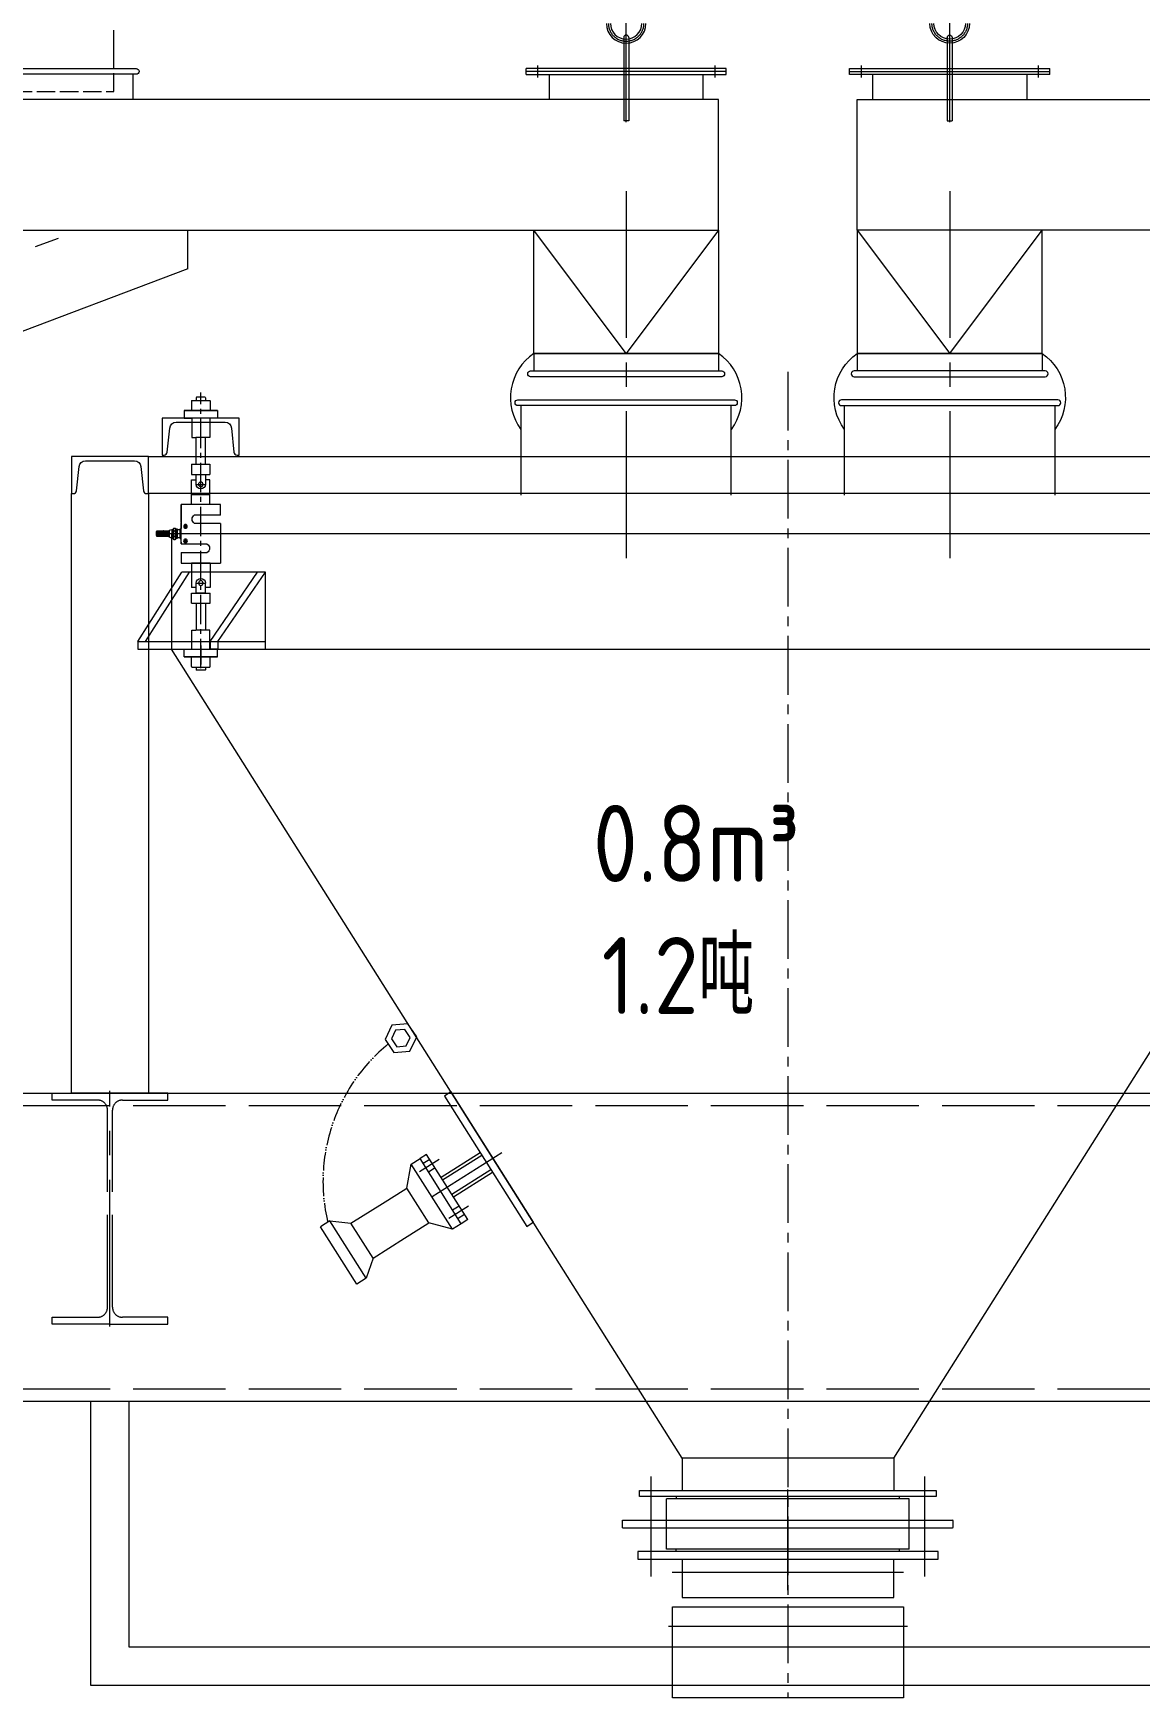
# Model space of a CAD drawing. Header units: millimetres. Extents: x 163705 to 1616509, y 81827 to 302547.
# Drawn here: x 1480206 to 1481642, y 153025 to 155185 of the extents above; entities that cross this region are included whole.
import ezdxf

# ---------------------------------------------------------------- set-up
doc = ezdxf.new("R2010")
doc.units = ezdxf.units.MM
doc.header["$LTSCALE"] = 10
for name, pattern in [('ACAD_ISO02W100', [15, 12, -3]), ('ACAD_ISO05W100', [33, 24, -3, 0, -3, 0, -3]), ('CENTER2', [28.575, 19.05, -3.175, 3.175, -3.175])]:
    doc.linetypes.add(name, pattern=pattern)
for name, color, linetype, lineweight in [('1-中心线', 1, 'CENTER2', 0), ('1-剖面线', 8, 'Continuous', 0), ('1-双点线', 8, 'ACAD_ISO05W100', 0), ('1-护栏', 4, 'Continuous', 18), ('1-文本', 4, 'Continuous', 0), ('1-虚线', 8, 'ACAD_ISO02W100', 0), ('1-设备轮廓', 2, 'Continuous', 18), ('1-钢构', 6, 'Continuous', 0)]:
    doc.layers.add(name, color=color, linetype=linetype, lineweight=lineweight)
doc.styles.add('HZ', font='gbenor.shx', dxfattribs={"bigfont": 'gbcbig.shx'})
doc.styles.get("Standard").update_dxf_attribs({"font": 'arial.ttf'})

# ---------------------------------------------------------------- blocks, each defined once
blk = doc.blocks.new('*U279')
for p, q in [((0, 400), (5700, 400)), ((0, 0), (5700, 0))]:
    blk.add_line(p, q)
at = {"layer": '1-虚线'}
for p, q in [((0, 384), (5700, 384)), ((0, 16), (5700, 16))]:
    blk.add_line(p, q, dxfattribs=at)
blk = doc.blocks.new('350w×700正立面')
for p, q in [((772.7, 592.2), (772.7, 642.2)), ((1434.7, 632.5), (1434.7, 524.2)), ((1441, 632.5), (1441, 524.2)), ((797.7, 552.2), (797.7, 584.7)), ((1307.7, 584.4), (1307.7, 592.4)), ((1567.7, 592.4), (1307.7, 592.4)), ((1567.7, 588.4), (1307.7, 588.4)), ((1307.7, 584.4), (1567.7, 584.4)), ((1337.7, 584.4), (1337.7, 552.2)), ((1537.7, 552.4), (1537.7, 584.4)), ((1567.7, 584.4), (1567.7, 592.4)), ((1441, 524.2), (1434.7, 524.2)), ((868.6, 332.2), (868.6, 382.2)), ((1437.7, 222.2), (1317.7, 382.2)), ((1557.7, 382.2), (1437.7, 222.2)), ((868.6, 332.2), (520.5, 200.8)), ((1317.7, 222.2), (1317.7, 199.7)), ((1317.7, 222.2), (1557.7, 222.2)), ((1557.7, 222.2), (1557.7, 199.7)), ((1301.2, 154.7), (1301.2, 38.4)), ((1574.2, 38.4), (1574.2, 154.7))]:
    blk.add_line(p, q)
for points in [[(801.7, 592.2, -1), (801.7, 584.7), (493.7, 584.7, -1), (493.7, 592.2)], [(1561.7, 199.7, -1), (1561.7, 192.2), (1313.7, 192.2, -1), (1313.7, 199.7)], [(1578.2, 162.2, -1), (1578.2, 154.7), (1297.2, 154.7, -1), (1297.2, 162.2)]]:
    blk.add_lwpolyline(points, format="xyb", close=True)
blk.add_lwpolyline([(456.3, 382.2), (1557.7, 382.2), (1557.7, 552.2), (456.3, 552.2), (456.3, 382.2)])
blk.add_lwpolyline([(1557.7, 222.2), (1317.7, 222.2), (1317.7, 382.2), (1557.7, 382.2)], close=True)
for centre, radius, start, end in [((1437.7, 650.8), 25.7, 180, 0), ((1437.7, 650.8), 20.5, 180, 0), ((1437.8, 632.5), 3.18, 0, 180)]:
    blk.add_arc(centre, radius, start, end)
at = {"layer": '1-中心线', "lineweight": 18}
for p, q in [((1437.7, 522.4), (1437.7, 729.4)), ((1322.7, 596.1), (1322.7, 580.7)), ((1552.7, 596.1), (1552.7, 580.7)), ((1437.7, 433), (1437.7, -51.8)), ((402.7, 263.4), (700.9, 372))]:
    blk.add_line(p, q, dxfattribs=at)
blk.add_arc((1437.7, 650.8), 23.1, 180.0006, 0, dxfattribs=at)
at = {"layer": '1-护栏'}
for centre, start, end in [((1356.9, 165), 124.4226, 216.5659), ((1518.5, 165), 323.4341, 55.5774)]:
    blk.add_arc(centre, 69.4, start, end, dxfattribs=at)
at = {"layer": '1-虚线', "ltscale": 0.2}
blk.add_lwpolyline([(522.7, 592.2), (522.7, 562.2), (772.7, 562.2), (772.7, 592.2)], dxfattribs=at)
at = {"layer": '1-设备轮廓'}
blk.add_line((497.7, 592.2), (797.7, 592.2), dxfattribs=at)
blk = doc.blocks.new('传感器')
at = {"layer": '1-中心线', "ltscale": 0.2}
for p, q in [((0, -324.6), (0, 33.2)), ((18.6, -150.1), (62.5, -150.1))]:
    blk.add_line(p, q, dxfattribs=at)
at = {"layer": '1-中心线', "ltscale": 0.1}
for p, q in [((6.1, -86), (-5.9, -86)), ((6, -214.1), (-6, -214.1))]:
    blk.add_line(p, q, dxfattribs=at)
at = {"layer": '1-设备轮廓'}
for p, q in [((-11.5, 23), (-12, 22.5)), ((-12, 22.5), (-12, 10.5)), ((11.5, 23), (-11.5, 23)), ((-5.5, 27), (-6, 26.5)), ((-6, 26.5), (-6, 23)), ((-5.5, 27), (5.5, 27)), ((5.5, 27), (6, 26.5)), ((6, 26.5), (6, 23)), ((12, 22.5), (11.5, 23)), ((12, 22.5), (12, 10.5)), ((-21.5, 10), (21.5, 10)), ((21.5, 10), (-21.5, 10)), ((-21.5, 10), (-21.5, 0)), ((-21.5, 0), (-11.5, 0)), ((-12, 10.5), (-11.5, 10)), ((11.5, 10), (-11.5, 10)), ((-4.8, 0), (4.8, 0)), ((11.5, 10), (12, 10.5)), ((21.5, 0), (11.5, 0)), ((21.5, 10), (21.5, 0)), ((-11.5, 0), (-11.5, -25)), ((11.5, 0), (11.5, -25)), ((-11.5, -25), (-6.5, -25)), ((-6.5, -25), (6.5, -25)), ((-6, -60), (-6, -25)), ((6, -60), (6, -25)), ((11.5, -25), (6.5, -25)), ((-11.8, -60), (-11.9, -73)), ((12.2, -60), (-11.8, -60)), ((12.2, -60), (12.1, -73)), ((12.2, -60), (12.1, -73)), ((12.1, -73), (-11.9, -73)), ((-11.9, -112.1), (-11.9, -80)), ((-11.9, -80), (-5.9, -80)), ((-5.9, -73), (-5.9, -86)), ((11.9, -80), (5.9, -80)), ((6.1, -86), (6.1, -73)), ((11.9, -112.1), (11.9, -80)), ((11.9, -99), (-11.9, -99)), ((25.4, -112.1), (25.4, -143.1)), ((-25.4, -136.7), (-25.4, -188.1)), ((-12, -188.1), (12, -188.1)), ((-12, -188.1), (-12, -201.1)), ((-12, -188.1), (-12, -201.1)), ((12, -188.1), (12, -201.1)), ((-12, -201.1), (-12, -220.1)), ((-12, -211.1), (-12, -217.1)), ((-6, -227.1), (-6, -214.1)), ((6, -227.1), (6, -214.1)), ((12, -201.1), (12, -220.1)), ((-12, -220.1), (-6, -220.1)), ((-12, -240.1), (-12, -227.1)), ((12, -227.1), (-12, -227.1)), ((-5.5, -227.1), (5.5, -227.1)), ((6, -220.1), (12, -220.1)), ((12, -240.1), (12, -227.1)), ((12, -240.1), (12, -227.1)), ((12, -240.1), (-12, -240.1)), ((-6, -240.1), (-6, -275.1)), ((6, -240.1), (6, -275.1)), ((-11.5, -300.1), (-11.5, -275.1)), ((-11.5, -275.1), (-6.5, -275.1)), ((-6.5, -275.1), (6.5, -275.1)), ((11.5, -275.1), (6.5, -275.1)), ((11.5, -300.1), (11.5, -275.1)), ((-21.5, -310.1), (-21.5, -300.1)), ((-21.5, -300.1), (-11.5, -300.1)), ((21.5, -300.1), (11.5, -300.1)), ((21.5, -310.1), (21.5, -300.1)), ((-21.5, -310.1), (21.5, -310.1)), ((21.5, -310.1), (-21.5, -310.1)), ((-12, -310.6), (-11.5, -310.1)), ((-12, -322.6), (-12, -310.6)), ((-11.5, -323.1), (-12, -322.6)), ((11.5, -310.1), (-11.5, -310.1)), ((11.5, -323.1), (-11.5, -323.1)), ((-6, -323.1), (-6, -326.6)), ((6, -323.1), (6, -326.6)), ((11.5, -310.1), (12, -310.6)), ((12, -322.6), (11.5, -323.1)), ((12, -322.6), (12, -310.6)), ((-5.5, -327.1), (-6, -326.6)), ((-5.5, -327.1), (5.5, -327.1)), ((5.5, -327.1), (6, -326.6))]:
    blk.add_line(p, q, dxfattribs=at)
at = {"layer": '1-设备轮廓', "lineweight": 0}
for points in [[(-25.4, -125.8), (-25.4, -112.1)], [(-25.4, -112.1), (25.4, -112.1)], [(-25.4, -125.8), (8.1, -125.8)], [(25.4, -134.8), (25.4, -112.1)], [(-25.4, -136.7), (8.1, -136.7)], [(-25.4, -136.7), (-25.4, -165.3)], [(18.6, -140.4), (19.3, -140.4)], [(18.6, -140.9), (18.6, -140.4)], [(19.3, -140.9), (18.6, -140.9)], [(19.3, -140.4), (19.5, -140.3), (19.6, -140.2), (19.6, -140.2), (19.6, -140.1)], [(19.6, -141.2), (19.6, -141.1), (19.6, -141), (19.5, -141), (19.4, -140.9), (19.3, -140.9)], [(19.4, -140.9), (19.4, -140.4)], [(19.6, -139.4), (20.2, -139.4)], [(19.6, -140.1), (19.6, -139.4)], [(19.6, -140.2), (20.2, -140.2)], [(20.2, -141.1), (19.6, -141.1)], [(19.6, -141.9), (19.6, -141.2)], [(20.2, -141.9), (19.6, -141.9)], [(20.2, -139.4), (20.2, -140.1)], [(20.2, -140.1), (20.2, -140.2), (20.2, -140.3), (20.3, -140.3), (20.4, -140.4)], [(20.4, -140.9), (20.3, -140.9), (20.2, -141), (20.2, -141), (20.2, -141.1), (20.2, -141.2)], [(20.2, -141.2), (20.2, -141.9)], [(20.3, -140.4), (20.3, -140.9)], [(20.4, -140.4), (21.1, -140.4)], [(21.1, -140.9), (20.4, -140.9)], [(21.1, -140.4), (21.1, -140.9)], [(25.4, -134.8), (25.4, -139.2)], [(25.4, -163.4), (25.4, -135.7)], [(26.6, -143.9), (25.4, -143.9)], [(26.6, -147), (25.4, -147)], [(26.6, -143.9), (26.8, -144), (27.3, -144.8)], [(27.3, -146), (27.2, -146.3), (26.6, -147)], [(26.6, -147), (27, -147.8), (27.3, -148.7), (27.3, -148.8)], [(27.3, -151.2), (27, -152.2), (26.6, -153.1)], [(27.3, -144.6), (26.7, -143.9)], [(27.3, -144.6), (27.3, -144.8)], [(30.5, -144.7), (27.3, -144.7)], [(27.3, -144.8), (27.3, -145.4)], [(27.3, -145.4), (27.3, -146)], [(27.3, -146), (27.3, -148.8)], [(27.3, -148.8), (27.3, -150)], [(27.3, -150), (27.3, -151.2)], [(27.3, -151.2), (27.3, -154.1)], [(32.6, -143.6), (30.5, -143.6)], [(30.5, -143.6), (30.5, -144.5)], [(30.5, -144.5), (30.5, -156.5)], [(33.3, -142.7), (32.6, -143.6)], [(32.6, -143.6), (32.6, -144.5)], [(32.6, -144.5), (32.6, -156.5)], [(33.3, -146.3), (32.9, -145.6), (32.7, -145), (32.7, -144), (33, -143.1), (33.3, -142.7)], [(33.3, -153.7), (32.8, -151.8), (32.7, -149.7), (32.9, -148), (33.3, -146.3)], [(35.2, -142.7), (33.3, -142.7)], [(35.2, -146.3), (33.3, -146.3)], [(35.9, -143.6), (35.2, -142.7)], [(35.2, -142.7), (35.4, -143.1), (35.8, -144), (35.8, -144.9), (35.6, -145.6), (35.2, -146.3)], [(35.2, -146.3), (35.7, -148.3), (35.8, -149.3), (35.9, -150.4), (35.6, -152.1), (35.2, -153.7)], [(35.9, -143.6), (35.9, -144.5)], [(37.5, -144.4), (35.9, -144.4)], [(35.9, -144.5), (35.9, -156.5)], [(41.2, -145.5), (37.5, -144.4)], [(37.5, -144.4), (37.5, -145.2)], [(37.5, -145.2), (37.5, -155.7)], [(41.2, -145.5), (41.2, -146.1)], [(41.2, -146.1), (41.2, -154.6)], [(41.7, -146.9), (41.6, -146.6), (41.4, -146.4), (41.3, -146.3), (41.2, -146.3)], [(41.2, -146.4), (41.2, -146.3)], [(41.2, -153.4), (41.2, -153.4), (41.2, -153.2), (41.3, -152.8), (41.3, -152.2), (41.4, -151.3), (41.4, -150.7), (41.4, -150)], [(41.2, -153.2), (41.2, -153.2), (41.3, -152.8), (41.3, -152.3), (41.3, -151.7), (41.4, -150.9), (41.4, -150)], [(41.4, -150), (41.5, -149.2), (41.5, -148.4), (41.6, -147.8), (41.6, -147.3)], [(41.4, -150), (41.5, -149.2), (41.5, -148.4), (41.6, -147.8), (41.6, -147.3)], [(42.2, -146.3), (42.1, -146.4), (41.9, -146.6), (41.7, -146.8), (41.6, -147.2)], [(41.6, -147.3), (41.7, -147), (41.7, -146.9)], [(41.7, -153.8), (41.8, -153.7), (41.8, -153.3), (41.8, -152.7), (41.9, -151.9), (41.9, -151), (42, -150), (42, -149.1), (42.1, -148.2), (42.1, -147.4), (42.2, -146.8), (42.2, -146.4), (42.2, -146.3)], [(41.7, -153.8), (41.9, -153.8), (42, -153.7), (42.1, -153.6), (42.2, -153.4), (42.3, -153.2), (42.3, -152.8), (42.4, -152.2), (42.5, -151.3), (42.5, -150.7), (42.5, -150)], [(42.8, -146.9), (42.7, -146.6), (42.5, -146.4), (42.4, -146.3), (42.2, -146.3)], [(42.3, -153.2), (42.3, -153.2), (42.4, -152.8), (42.4, -152.3), (42.4, -151.7), (42.5, -150.9), (42.5, -150)], [(42.5, -150), (42.6, -149.2), (42.6, -148.4), (42.6, -147.8), (42.7, -147.3)], [(42.5, -150), (42.6, -149.2), (42.6, -148.4), (42.6, -147.8), (42.7, -147.3)], [(43.3, -146.3), (43.1, -146.4), (42.9, -146.6), (42.8, -146.8), (42.7, -147.2)], [(42.7, -147.3), (42.8, -147), (42.8, -146.9)], [(42.8, -153.8), (42.8, -153.7), (42.9, -153.3), (42.9, -152.7), (43, -151.9), (43, -151), (43.1, -149.1), (43.2, -148.2), (43.2, -147.4), (43.2, -146.8), (43.3, -146.4), (43.3, -146.3)], [(42.8, -153.8), (43, -153.8), (43.1, -153.7), (43.2, -153.6), (43.3, -153.6), (43.3, -153.4), (43.4, -153.2), (43.4, -152.8), (43.4, -152.2), (43.5, -151.3), (43.6, -150.7), (43.6, -150)], [(43.8, -146.9), (43.8, -146.6), (43.6, -146.4), (43.4, -146.3), (43.3, -146.3)], [(43.4, -153.2), (43.4, -153.2), (43.4, -152.8), (43.4, -152.3), (43.5, -151.7), (43.6, -150.9), (43.6, -150)], [(43.6, -150), (43.6, -149.2), (43.7, -148.4), (43.7, -147.8), (43.8, -147.3)], [(43.6, -150), (43.6, -149.2), (43.7, -148.4), (43.7, -147.8), (43.8, -147.3)], [(44.4, -146.3), (44.2, -146.4), (44, -146.6), (43.9, -146.8), (43.8, -147.2)], [(43.8, -153.8), (43.9, -153.7), (44, -153.3), (44, -152.7), (44, -151.9), (44.1, -151), (44.2, -149.1), (44.2, -148.2), (44.2, -147.4), (44.3, -146.8), (44.4, -146.4), (44.4, -146.3)], [(43.8, -147.3), (43.8, -147), (43.8, -146.9), (43.9, -146.9)], [(43.8, -153.8), (44, -153.8), (44.2, -153.7), (44.3, -153.6), (44.4, -153.4), (44.4, -153.2), (44.5, -152.8), (44.5, -152.2), (44.6, -151.3), (44.6, -150.7), (44.7, -150)], [(44.9, -146.9), (44.8, -146.6), (44.6, -146.4), (44.5, -146.3), (44.4, -146.3)], [(44.4, -153.2), (44.4, -153.2), (44.5, -152.8), (44.5, -152.3), (44.6, -151.7), (44.6, -150.9), (44.7, -150)], [(44.7, -150), (44.7, -149.2), (44.8, -148.4), (44.8, -147.8), (44.8, -147.3)], [(44.7, -150), (44.7, -149.2), (44.8, -148.4), (44.8, -147.8), (44.8, -147.3)], [(44.8, -147.3), (44.9, -147), (44.9, -146.9)], [(45.5, -146.3), (45.3, -146.4), (45.1, -146.6), (44.9, -146.8), (44.9, -147.2)], [(44.9, -153.8), (45, -153.7), (45, -153.3), (45.1, -152.7), (45.1, -151.9), (45.1, -151), (45.2, -150), (45.3, -149.1), (45.3, -148.2), (45.3, -147.4), (45.4, -146.8), (45.4, -146.4), (45.5, -146.3)], [(44.9, -153.8), (45.1, -153.8), (45.3, -153.7), (45.3, -153.6), (45.4, -153.6), (45.4, -153.4), (45.5, -153.2), (45.5, -152.8), (45.6, -152.2), (45.7, -151.3), (45.7, -150.7), (45.7, -150)], [(46, -146.9), (45.9, -146.6), (45.7, -146.4), (45.6, -146.3), (45.5, -146.3)], [(45.5, -153.2), (45.5, -153.2), (45.5, -152.8), (45.6, -152.3), (45.7, -151.7), (45.7, -150.9), (45.7, -150)], [(45.7, -150), (45.8, -149.2), (45.8, -148.4), (45.9, -147.8), (45.9, -147.3)], [(45.7, -150), (45.8, -149.2), (45.8, -148.4), (45.9, -147.8), (45.9, -147.3)], [(46.5, -146.3), (46.3, -146.4), (46.2, -146.6), (46, -146.8), (45.9, -147.2)], [(45.9, -147.3), (45.9, -147), (46, -146.9), (46, -146.9)], [(46, -153.8), (46.1, -153.7), (46.1, -153.3), (46.1, -152.7), (46.2, -151.9), (46.2, -151), (46.3, -149.1), (46.3, -148.2), (46.4, -147.4), (46.5, -146.8), (46.5, -146.4), (46.5, -146.3)], [(46, -153.8), (46.2, -153.8), (46.3, -153.7), (46.5, -153.6), (46.5, -153.4), (46.6, -153.2), (46.6, -152.8), (46.7, -152.2), (46.7, -151.3), (46.8, -150.7), (46.8, -150)], [(47.1, -146.9), (47, -146.6), (46.8, -146.4), (46.7, -146.3), (46.5, -146.3)], [(46.6, -153.2), (46.6, -153.2), (46.6, -152.8), (46.7, -152.3), (46.7, -151.7), (46.7, -150.9), (46.8, -150)], [(46.8, -150), (46.9, -149.2), (46.9, -148.4), (46.9, -147.8), (47, -147.3), (47, -147.3)], [(46.8, -150), (46.9, -149.2), (46.9, -148.4), (46.9, -147.8), (47, -147.3)], [(47.6, -146.3), (47.4, -146.4), (47.2, -146.6), (47.1, -146.8), (47, -147.2)], [(47, -147.3), (47, -147), (47.1, -146.9)], [(47.1, -153.8), (47.1, -153.7), (47.1, -153.3), (47.2, -152.7), (47.3, -151.9), (47.3, -151), (47.3, -150), (47.4, -149.1), (47.4, -148.2), (47.5, -147.4), (47.5, -146.8), (47.5, -146.4), (47.6, -146.3)], [(47.1, -153.8), (47.3, -153.8), (47.4, -153.7), (47.5, -153.6), (47.5, -153.6), (47.6, -153.4), (47.7, -153.2), (47.7, -152.8), (47.8, -152.2), (47.8, -151.3), (47.8, -150.7), (47.9, -150)], [(48.1, -146.9), (48.1, -146.6), (47.9, -146.4), (47.7, -146.3), (47.6, -146.3)], [(47.7, -153.2), (47.7, -153.2), (47.7, -152.8), (47.7, -152.3), (47.8, -151.7), (47.8, -150.9), (47.9, -150)], [(47.9, -150), (47.9, -149.2), (48, -148.4), (48, -147.8), (48.1, -147.3)], [(47.9, -150), (47.9, -149.2), (48, -148.4), (48, -147.8), (48.1, -147.3)], [(48.7, -146.3), (48.5, -146.4), (48.3, -146.6), (48.2, -146.8), (48.1, -147.2)], [(48.1, -153.8), (48.2, -153.7), (48.2, -153.3), (48.3, -152.7), (48.3, -151.9), (48.4, -151), (48.5, -149.1), (48.5, -148.2), (48.6, -147.4), (48.6, -146.8), (48.6, -146.4), (48.7, -146.3)], [(48.1, -147.3), (48.1, -147), (48.1, -146.9), (48.2, -146.9)], [(48.1, -153.8), (48.3, -153.8), (48.5, -153.7), (48.6, -153.6), (48.7, -153.4), (48.7, -153.2), (48.8, -152.8), (48.8, -152.2), (48.9, -151.3), (48.9, -150.7), (49, -150)], [(49.2, -146.9), (49.1, -146.6), (48.9, -146.4), (48.8, -146.3), (48.7, -146.3)], [(48.7, -153.2), (48.7, -153.2), (48.8, -152.8), (48.8, -152.3), (48.8, -151.7), (48.9, -150.9), (49, -150)], [(49, -150), (49, -149.2), (49, -148.4), (49.1, -147.8), (49.1, -147.3)], [(49, -150), (49, -149.2), (49, -148.4), (49.1, -147.8), (49.1, -147.3)], [(49.8, -146.3), (49.5, -146.4), (49.4, -146.6), (49.2, -146.8), (49.1, -147.2)], [(49.1, -147.3), (49.2, -147), (49.2, -146.9)], [(49.2, -153.8), (49.2, -153.7), (49.3, -153.3), (49.4, -152.7), (49.4, -151.9), (49.4, -151), (49.5, -150), (49.5, -149.1), (49.6, -148.2), (49.6, -147.4), (49.6, -146.8), (49.7, -146.4), (49.8, -146.3)], [(49.2, -153.8), (49.4, -153.8), (49.5, -153.7), (49.6, -153.6), (49.7, -153.6), (49.8, -153.4), (49.8, -153.2), (49.8, -152.8), (49.9, -152.2), (49.9, -151.3), (50, -150.7), (50, -150)], [(50.3, -146.9), (50.2, -146.6), (50, -146.4), (49.9, -146.3), (49.8, -146.3)], [(49.8, -153.2), (49.8, -153.2), (49.8, -152.8), (49.9, -152.3), (49.9, -151.7), (50, -150.9), (50, -150)], [(50, -150), (50, -149.2), (50.1, -148.4), (50.2, -147.8), (50.2, -147.3)], [(50, -150), (50, -149.2), (50.1, -148.4), (50.2, -147.8), (50.2, -147.3)], [(50.8, -146.3), (50.6, -146.4), (50.4, -146.6), (50.3, -146.8), (50.2, -147.2)], [(50.2, -147.3), (50.2, -147), (50.3, -146.9)], [(50.3, -153.8), (50.3, -153.8), (50.3, -153.7), (50.4, -153.3), (50.4, -152.7), (50.4, -151.9), (50.5, -151), (50.6, -149.1), (50.6, -148.2), (50.7, -147.4), (50.7, -146.8), (50.8, -146.4), (50.8, -146.3)], [(50.3, -153.8), (50.4, -153.8), (50.6, -153.7), (50.8, -153.6), (50.8, -153.4), (50.8, -153.2), (50.9, -152.8), (51, -152.2), (51, -151.3), (51.1, -150.7), (51.1, -150)], [(51.4, -146.9), (51.2, -146.6), (51.1, -146.4), (51, -146.3), (50.8, -146.3)], [(50.8, -153.2), (50.9, -153.2), (50.9, -152.8), (51, -152.3), (51, -151.7), (51, -150.9), (51.1, -150)], [(51.1, -150), (51.1, -149.2), (51.2, -148.4), (51.2, -147.8), (51.3, -147.3)], [(51.1, -150), (51.1, -149.2), (51.2, -148.4), (51.2, -147.8), (51.3, -147.3)], [(51.9, -146.3), (51.7, -146.4), (51.5, -146.6), (51.4, -146.8), (51.3, -147.2)], [(51.3, -147.3), (51.3, -147), (51.4, -146.9)], [(51.4, -153.8), (51.4, -153.7), (51.4, -153.3), (51.5, -152.7), (51.5, -151.9), (51.6, -151), (51.6, -150), (51.7, -149.1), (51.7, -148.2), (51.8, -147.4), (51.8, -146.8), (51.9, -146.4), (51.9, -146.3)], [(51.4, -153.8), (51.5, -153.8), (51.7, -153.7), (51.8, -153.6), (51.8, -153.6), (51.9, -153.4), (51.9, -153.2), (52, -152.8), (52, -152.2), (52.1, -151.3), (52.1, -150.7), (52.2, -150)], [(52.4, -146.9), (52.3, -146.6), (52.2, -146.4), (52, -146.3), (51.9, -146.3)], [(51.9, -153.2), (51.9, -153.2), (52, -152.8), (52, -152.3), (52.1, -151.7), (52.1, -150.9), (52.2, -150)], [(52.2, -150), (52.2, -149.2), (52.3, -148.4), (52.3, -147.8), (52.3, -147.3)], [(52.2, -150), (52.2, -149.2), (52.3, -148.4), (52.3, -147.8), (52.3, -147.3)], [(52.9, -146.3), (52.8, -146.4), (52.6, -146.6), (52.4, -146.8), (52.3, -147.2)], [(52.3, -147.3), (52.4, -147), (52.4, -146.9)], [(52.4, -153.8), (52.5, -153.7), (52.5, -153.3), (52.6, -152.7), (52.6, -151.9), (52.7, -151), (52.7, -149.1), (52.8, -148.2), (52.8, -147.4), (52.9, -146.8), (52.9, -146.4), (52.9, -146.3)], [(52.4, -153.8), (52.6, -153.8), (52.7, -153.7), (52.9, -153.6), (52.9, -153.4), (53, -153.2), (53.1, -152.8), (53.1, -152.2), (53.2, -151.3), (53.2, -150.7), (53.2, -150)], [(53.5, -146.9), (53.4, -146.6), (53.2, -146.4), (53.1, -146.3), (52.9, -146.3)], [(53, -153.2), (53, -153.2), (53.1, -152.8), (53.1, -152.3), (53.1, -151.7), (53.2, -150.9), (53.2, -150)], [(53.2, -150), (53.3, -149.2), (53.3, -148.4), (53.3, -147.8), (53.4, -147.3)], [(53.2, -150), (53.3, -149.2), (53.3, -148.4), (53.3, -147.8), (53.4, -147.3)], [(54, -146.3), (53.9, -146.4), (53.6, -146.6), (53.5, -146.8), (53.4, -147.2)], [(53.4, -147.3), (53.5, -147), (53.5, -146.9)], [(53.5, -153.8), (53.5, -153.7), (53.6, -153.3), (53.6, -152.7), (53.7, -151.9), (53.7, -151), (53.7, -150), (53.8, -149.1), (53.9, -148.2), (53.9, -147.4), (53.9, -146.8), (54, -146.4), (54, -146.3)], [(53.5, -153.8), (53.7, -153.8), (53.8, -153.7), (53.9, -153.6), (54, -153.4), (54.1, -153.2), (54.1, -152.8), (54.2, -152.2), (54.2, -151.3), (54.3, -150.7), (54.3, -150)], [(54.5, -146.9), (54.5, -146.6), (54.3, -146.4), (54.2, -146.3), (54, -146.3)], [(54.1, -153.2), (54.1, -153.2), (54.1, -152.8), (54.2, -152.3), (54.2, -151.7), (54.3, -150.9), (54.3, -150)], [(54.3, -150), (54.3, -149.2), (54.4, -148.4), (54.4, -147.8), (54.5, -147.3)], [(54.3, -150), (54.3, -149.2), (54.4, -148.4), (54.4, -147.8), (54.5, -147.3)], [(55.1, -146.3), (54.9, -146.4), (54.7, -146.6), (54.6, -146.8), (54.5, -147.2)], [(54.5, -147.3), (54.5, -147), (54.6, -146.9)], [(54.6, -153.8), (54.6, -153.7), (54.7, -153.3), (54.7, -152.7), (54.8, -151.9), (54.8, -151), (54.9, -149.1), (54.9, -148.2), (55, -147.4), (55, -146.8), (55.1, -146.4), (55.1, -146.3)], [(54.6, -153.8), (54.7, -153.8), (54.9, -153.7), (55.1, -153.6), (55.1, -153.4), (55.1, -153.2), (55.2, -152.8), (55.2, -152.2), (55.3, -151.3), (55.3, -150.7), (55.4, -150)], [(55.6, -146.9), (55.5, -146.6), (55.3, -146.4), (55.2, -146.3), (55.1, -146.3)], [(55.1, -153.2), (55.2, -153.2), (55.2, -152.8), (55.2, -152.3), (55.3, -151.7), (55.3, -150.9), (55.4, -150)], [(55.4, -150), (55.4, -149.2), (55.5, -148.4), (55.5, -147.8), (55.6, -147.3)], [(55.4, -150), (55.4, -149.2), (55.5, -148.4), (55.5, -147.8), (55.6, -147.3)], [(56.2, -146.3), (56, -146.4), (55.8, -146.6), (55.6, -146.8), (55.6, -147.2)], [(55.6, -153.8), (55.7, -153.7), (55.7, -153.3), (55.8, -152.7), (55.8, -151.9), (55.9, -151), (55.9, -150), (56, -149.1), (56, -148.2), (56, -147.4), (56.1, -146.8), (56.1, -146.4), (56.2, -146.3)], [(55.6, -147.3), (55.6, -147), (55.6, -146.9)], [(55.6, -153.8), (55.8, -153.8), (56, -153.7), (56.1, -153.6), (56.2, -153.4), (56.2, -153.2), (56.3, -152.8), (56.3, -152.2), (56.4, -151.3), (56.4, -150.7), (56.4, -150)], [(56.7, -146.9), (56.6, -146.6), (56.4, -146.4), (56.3, -146.3), (56.2, -146.3)], [(56.2, -153.2), (56.2, -153.2), (56.3, -152.8), (56.3, -152.3), (56.4, -151.7), (56.4, -150.9), (56.4, -150)], [(56.4, -150), (56.5, -149.2), (56.5, -148.4), (56.6, -147.8), (56.6, -147.3)], [(56.4, -150), (56.5, -149.2), (56.5, -148.4), (56.6, -147.8), (56.6, -147.3)], [(56.6, -147.3), (56.6, -147.2), (56.7, -147.1), (56.9, -146.9), (56.9, -146.8), (57, -146.8), (57.2, -146.8)], [(56.6, -147.3), (56.7, -147), (56.7, -146.9), (56.8, -147)], [(56.7, -153.8), (56.8, -153.7), (56.8, -153.3), (56.8, -152.7), (56.9, -151.9), (56.9, -151), (57, -149.1), (57, -148.2), (57.1, -147.4), (57.2, -146.8)], [(56.7, -153.8), (56.9, -153.8), (57, -153.7), (57.2, -153.6), (57.2, -153.4), (57.3, -153.2), (57.3, -152.8), (57.4, -152.2), (57.4, -151.3), (57.5, -150.7), (57.5, -150)], [(57.2, -146.8), (57.3, -146.8), (57.4, -146.8), (57.4, -146.9), (57.7, -147.1), (57.7, -147.2), (57.7, -147.3)], [(57.5, -150), (57.6, -149.2), (57.6, -148.4), (57.7, -147.8), (57.7, -147.3)], [(-25.4, -162.8), (-25.4, -187.6)], [(25.4, -163.4), (-8.1, -163.4)], [(18.6, -159.2), (18.6, -159.8)], [(19.3, -159.2), (18.6, -159.2)], [(18.6, -159.8), (19.3, -159.8)], [(19.6, -159), (19.6, -159.1), (19.6, -159.1), (19.5, -159.2), (19.4, -159.2), (19.3, -159.2)], [(19.3, -159.8), (19.5, -159.8), (19.6, -159.9), (19.6, -160), (19.6, -160)], [(19.4, -159.2), (19.4, -159.8)], [(19.6, -158.3), (19.6, -159)], [(20.2, -158.3), (19.6, -158.3)], [(20.2, -159), (19.6, -159)], [(19.6, -160), (19.6, -160.7)], [(19.6, -160), (20.2, -160)], [(19.6, -160.7), (20.2, -160.7)], [(20.2, -159), (20.2, -158.3)], [(20.4, -159.2), (20.3, -159.2), (20.2, -159.2), (20.2, -159.1), (20.2, -159), (20.2, -159)], [(20.2, -160), (20.2, -159.9), (20.2, -159.9), (20.3, -159.8), (20.4, -159.8)], [(20.2, -160.7), (20.2, -160)], [(20.3, -159.8), (20.3, -159.2)], [(21.1, -159.2), (20.4, -159.2)], [(20.4, -159.8), (21.1, -159.8)], [(21.1, -159.8), (21.1, -159.2)], [(26.6, -153.1), (25.4, -153.1)], [(26.6, -156.3), (25.4, -156.3)], [(25.4, -160.9), (25.4, -163.4)], [(26.6, -153.1), (27, -153.6), (27.3, -154), (27.3, -154.1)], [(27.3, -155.3), (27, -155.8), (26.6, -156.3)], [(26.6, -156.3), (26.7, -156.2)], [(26.7, -156.2), (27.3, -155.5)], [(27.3, -154.1), (27.3, -154.7)], [(27.3, -154.7), (27.3, -155.3)], [(27.3, -155.3), (27.3, -155.5)], [(27.3, -155.4), (30.5, -155.4)], [(30.5, -156.5), (32.6, -156.5)], [(32.6, -156.5), (33.3, -157.5)], [(33.3, -157.5), (32.8, -156.5), (32.7, -155.4), (32.9, -154.6), (33.3, -153.7)], [(35.2, -153.7), (33.3, -153.7)], [(33.3, -157.4), (33.3, -157.5)], [(35.2, -157.5), (33.3, -157.5)], [(35.2, -153.7), (35.7, -154.7), (35.8, -155.3), (35.9, -155.8), (35.6, -156.6), (35.2, -157.5)], [(35.2, -157.5), (35.9, -156.5)], [(35.2, -157.5), (35.2, -157.4)], [(35.9, -155.7), (37.5, -155.7)], [(37.5, -155.7), (41.2, -154.6)], [(41.2, -153.3), (41.4, -153.7), (41.5, -153.8), (41.7, -153.8)], [(42.2, -153.3), (42.4, -153.7), (42.6, -153.8), (42.8, -153.8)], [(43.3, -153.3), (43.5, -153.7), (43.7, -153.8), (43.8, -153.8)], [(44.4, -153.3), (44.6, -153.7), (44.8, -153.8), (44.9, -153.8)], [(45.5, -153.3), (45.7, -153.7), (45.8, -153.8), (46, -153.8)], [(46.5, -153.3), (46.7, -153.7), (46.9, -153.8), (47.1, -153.8)], [(47.6, -153.3), (47.8, -153.7), (47.9, -153.8), (48.1, -153.8)], [(48.7, -153.3), (48.8, -153.7), (49, -153.8), (49.2, -153.8)], [(49.8, -153.3), (49.9, -153.7), (50.1, -153.8), (50.3, -153.8)], [(50.8, -153.3), (51, -153.7), (51.2, -153.8), (51.4, -153.8)], [(51.9, -153.3), (52.1, -153.7), (52.2, -153.8), (52.4, -153.8)], [(53, -153.3), (53.1, -153.7), (53.3, -153.8), (53.5, -153.8)], [(54, -153.3), (54.2, -153.7), (54.4, -153.8), (54.6, -153.8)], [(55.1, -153.3), (55.3, -153.7), (55.5, -153.8), (55.6, -153.8)], [(56.2, -153.3), (56.4, -153.7), (56.5, -153.8), (56.7, -153.8)], [(25.4, -188.1), (-25.4, -188.1)], [(25.4, -174.5), (-8.1, -174.5)], [(25.4, -174.5), (25.4, -188.1)]]:
    blk.add_lwpolyline(points, dxfattribs=at)
at = {"layer": '1-设备轮廓'}
for centre in [(0.1, -86), (0, -214.1)]:
    blk.add_circle(centre, 3, dxfattribs=at)
at = {"layer": '1-设备轮廓', "lineweight": 0}
for centre in [(19.9, -140.6), (19.9, -159.5)]:
    blk.add_circle(centre, 2.49, dxfattribs=at)
at = {"layer": '1-设备轮廓'}
for centre, radius, start, end in [((0.1, -86), 6, 179.902, 359.902), ((5.2, -131.2), 6.21, 298.2736, 61.7264), ((-5.1, -169), 6.33, 118.9197, 241.0803), ((0, -214.1), 6, 0, 180)]:
    blk.add_arc(centre, radius, start, end, dxfattribs=at)
blk = doc.blocks.new('10#')
blk.add_lwpolyline([(0, 0), (48, 0), (48, 2.6, 0.385314), (44.2, 6.7), (13, 9.9, -0.385314), (5.3, 18.3), (5.3, 50), (5.3, 81.7, -0.385314), (13, 90.1), (44.2, 93.3, 0.385314), (48, 97.4), (48, 100), (0, 100), (0, 50)], format="xyb", close=True)
blk = doc.blocks.new('A$C321cc785')
at = {"layer": '1-中心线'}
for p, q in [((64, 3), (64, 109.6)), ((28.3, 35.8), (28.3, 5.8)), ((99.7, 35.8), (99.7, 5.8))]:
    blk.add_line(p, q, dxfattribs=at)
at = {"layer": '1-虚线'}
for p, q in [((53, 25.8), (53, 85.8)), ((75, 25.8), (75, 85.8)), ((21.8, 25.8), (21.8, 15.8)), ((34.8, 25.8), (34.8, 15.8)), ((93.2, 25.8), (93.2, 15.8)), ((106.2, 25.8), (106.2, 15.8))]:
    blk.add_line(p, q, dxfattribs=at)
at = {"layer": '1-设备轮廓'}
for p, q in [((49, 25.8), (49, 85.8)), ((79, 25.8), (79, 85.8)), ((14, 25.8, -107877.1), (14, 15.8, -107877.1)), ((114, 25.8), (14, 25.8)), ((114, 25.8, -213605.3), (114, 15.8, -213605.3)), ((114, 15.8), (14, 15.8))]:
    blk.add_line(p, q, dxfattribs=at)
blk = doc.blocks.new('G$CA6482684')
at = {"ltscale": 0.1}
for p, q in [((435.2, 911.6), (441, 942.7)), ((441, 942.7), (452.5, 950)), ((494.4, 858), (441, 942.7)), ((463.9, 866.2), (435.2, 911.6)), ((335.5, 869), (323.4, 861.3)), ((382.4, 794.5), (335.4, 868.9)), ((335.5, 869), (362.8, 865.9)), ((391.4, 820.5), (362.8, 865.9)), ((494.4, 858), (463.9, 866.2)), ((505.9, 865.3), (494.4, 858)), ((370.3, 786.9), (323.4, 861.3)), ((391.4, 820.5), (382.4, 794.5)), ((382.4, 794.5), (370.3, 786.9))]:
    blk.add_line(p, q, dxfattribs=at)
for points in [[(362.8, 865.9), (403.6, 891.7), (422.2, 903.4), (435.2, 911.6)], [(391.4, 820.5), (432.2, 846.3), (450.9, 858), (463.9, 866.2)]]:
    blk.add_lwpolyline(points, dxfattribs=at)
at = {"layer": '1-中心线', "ltscale": 0.4}
blk.add_line((930, 1971.1), (930, 250.1), dxfattribs=at)
at = {"layer": '1-中心线'}
for p, q in [((130, 1761), (130, 1611)), ((167.9, 1616), (167.9, 1591)), ((752.5, 407.5), (752.5, 537.2)), ((930, 389.4), (930, 520.1)), ((1107.5, 407.5), (1107.5, 537.2))]:
    blk.add_line(p, q, dxfattribs=at)
at = {"layer": '1-剖面线'}
for p, q in [((779.8, 412.8), (1080.2, 412.8)), ((774.8, 343), (1085.2, 343))]:
    blk.add_line(p, q, dxfattribs=at)
for points in [[(1835, 641), (1835, 265.8), (25, 265.8), (25, 634.8)], [(1785, 641), (1785, 315.8), (75, 315.8), (75, 634.8)]]:
    blk.add_lwpolyline(points, dxfattribs=at)
at = {"layer": '1-双点线', "ltscale": 0.1}
for points in [[(448.1, 1107.8), (436.4, 1124.7), (415.9, 1123.1), (407, 1104.6), (418.6, 1087.6), (439.2, 1089.2)], [(439.8, 1107.1), (432.9, 1117.3), (420.6, 1116.3), (415.2, 1105.2), (422.2, 1095), (434.5, 1096)]]:
    blk.add_lwpolyline(points, close=True, dxfattribs=at)
blk.add_arc((556.8, 920.2), 230.3, 129.2348, 193.2941, dxfattribs=at)
at = {"layer": '1-虚线', "ltscale": 0.1}
for p, q in [((155.9, 1621), (155.9, 1611)), ((179.9, 1621), (179.9, 1611))]:
    blk.add_line(p, q, dxfattribs=at)
at = {"layer": '1-设备轮廓'}
for p, q in [((130, 1761), (1730, 1761)), ((86, 1621), (143.2, 1711)), ((96.1, 1621), (153.2, 1711)), ((251.7, 1711), (143.2, 1711)), ((179.9, 1621), (241.6, 1711)), ((189.9, 1621), (251.7, 1711)), ((251.7, 1611), (251.7, 1711)), ((86, 1621), (86, 1611)), ((86, 1621), (251.7, 1621)), ((189.9, 1621), (189.9, 1611)), ((86, 1611), (251.7, 1611)), ((792.5, 561), (130, 1611)), ((130, 1611), (1730, 1611)), ((1067.5, 561), (1730, 1611)), ((492.6, 1036.3), (599.3, 867.1)), ((1067.5, 561), (792.5, 561)), ((792.5, 561), (792.5, 519)), ((1067.5, 561), (1067.5, 519)), ((1087.5, 508), (772.5, 508)), ((772.5, 443), (772.5, 508)), ((1075, 511), (785, 511)), ((785, 511), (785, 508)), ((1075, 508), (1075, 511)), ((1087.5, 443), (1087.5, 508)), ((715.4, 480.5), (1143.6, 480.5)), ((715.4, 470.5), (715.4, 480.5)), ((1144.6, 471.5), (1144.6, 479.5)), ((715.4, 470.5), (1143.6, 470.5)), ((1087.5, 443), (772.5, 443)), ((785, 440), (785, 443)), ((1075, 440), (785, 440)), ((1075, 440), (1075, 443))]:
    blk.add_line(p, q, dxfattribs=at)
for points in [[(492.6, 1036.3), (484.2, 1030.9), (590.9, 861.8), (599.3, 867.1)], [(792.5, 430), (792.5, 380), (1067.5, 380), (1067.5, 430)]]:
    blk.add_lwpolyline(points, dxfattribs=at)
for points in [[(737.5, 511), (737.5, 519), (1122.5, 519), (1122.5, 511)], [(1125, 440), (735, 440), (735, 430), (1125, 430)], [(1080, 368), (1080, 250), (780, 250), (780, 368)]]:
    blk.add_lwpolyline(points, close=True, dxfattribs=at)
for centre, start, end in [((1143.6, 479.5), 0, 90), ((1143.6, 471.5), 270, 0)]:
    blk.add_arc(centre, 1, start, end, dxfattribs=at)
at = {"layer": '1-钢构'}
blk.add_lwpolyline([(100, 1861), (1760, 1861), (1760, 1813), (100, 1813)], close=True, dxfattribs=at)
blk.add_lwpolyline([(100, 1813), (100, 1034.8), (0, 1034.8), (0, 1813)], dxfattribs=at)
at = {"layer": '1-设备轮廓', "xscale": -1}
blk.add_blockref('传感器', (167.9, 1911), dxfattribs=at)
at = {"layer": '1-设备轮廓', "rotation": 302.2488353892762}
blk.add_blockref('A$C321cc785', (431.7, 953.3), dxfattribs=at)
at = {"layer": '1-钢构', "rotation": 270}
for p in [(117.6, 1911), (0, 1861)]:
    blk.add_blockref('10#', p, dxfattribs=at)
at = {"layer": '1-文本', "char_height": 100, "attachment_point": 1, "style": 'HZ'}
for s, insert in [('0.8m³', (676.8, 1408.9)), ('1.2吨', (688.2, 1237.4))]:
    blk.add_mtext_dynamic_manual_height_columns(s, width=546.599, gutter_width=750, heights=[0], dxfattribs=dict(at, insert=insert))
blk = doc.blocks.new('G$C4371EF2F')
for p, q in [((0, 294), (0, 303)), ((0, 303), (75, 303)), ((150, 303), (75, 303)), ((150, 294), (150, 303)), ((58.75, 294), (0, 294)), ((71.75, 25), (71.75, 281)), ((78.25, 25), (78.25, 281)), ((91.25, 294), (150, 294)), ((0, 3), (0, 12)), ((0, 12), (58.75, 12)), ((75, 3), (0, 3)), ((75, 3), (150, 3)), ((150, 12), (91.25, 12)), ((150, 3), (150, 12))]:
    blk.add_line(p, q)
for centre, start, end in [((58.75, 281), 0, 90), ((91.25, 281), 90, 180), ((58.75, 25), 270, 0), ((91.25, 25), 180, 270)]:
    blk.add_arc(centre, 13, start, end)
at = {"layer": '1-中心线'}
blk.add_line((75, 0), (75, 306), dxfattribs=at)
blk.add_text('HC_SUPERPART', height=0.001).set_placement((75, 3))

msp = doc.modelspace()

# ---------------------------------------------------------------- block references
at = {"layer": '1-虚线'}
msp.add_blockref('G$C4371EF2F', (1480230.637, 153506.632), dxfattribs=at)
at = {"layer": '1-设备轮廓'}
for name, p in [('350w×700正立面', (1479537.943, 154547.397)), ('G$CA6482684', (1480255.637, 152774.832))]:
    msp.add_blockref(name, p, dxfattribs=at)
at = {"layer": '1-设备轮廓', "xscale": -1}
msp.add_blockref('350w×700正立面', (1482833.33, 154547.397), dxfattribs=at)
at = {"layer": '1-钢构'}
msp.add_blockref('*U279', (1477335.648, 153409.632), dxfattribs=at)

doc.saveas('drawing.dxf')
